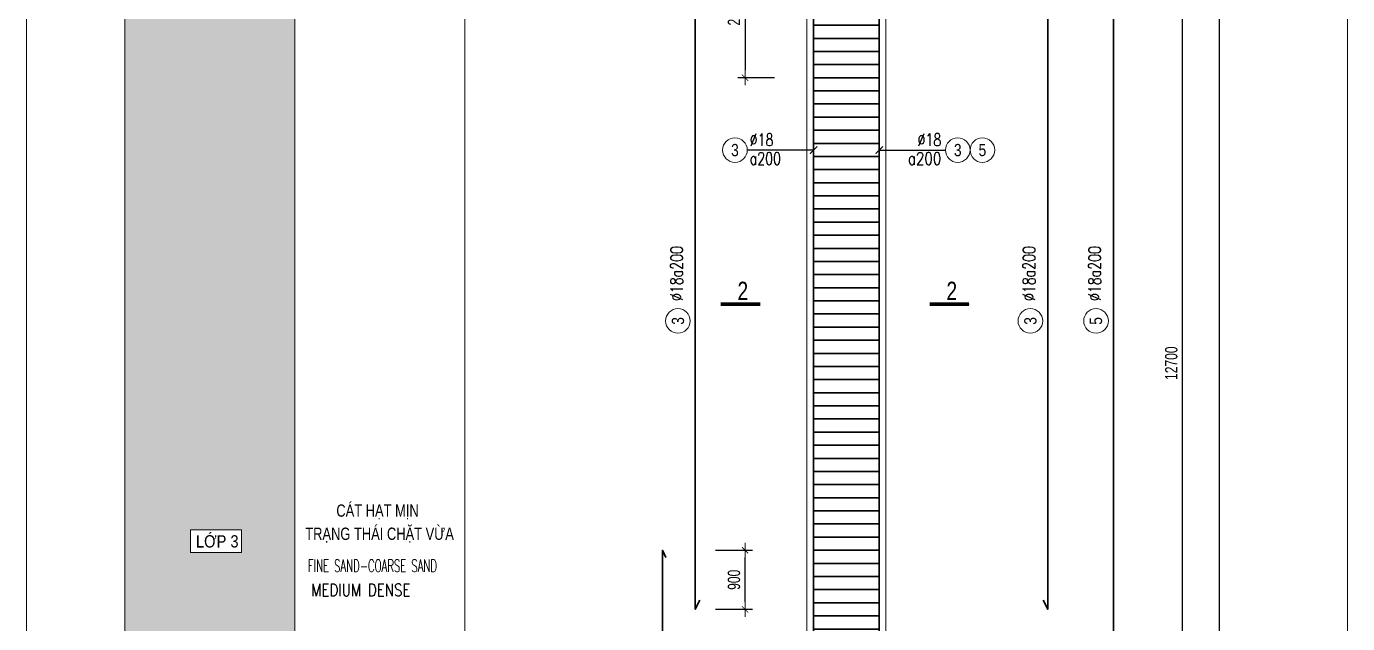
# Model space of a CAD drawing. Header units: millimetres. Extents: x -642477 to 1168880, y -27982 to 330379.
# Drawn here: x 800035 to 820156, y 77231 to 86330 of the extents above; entities that cross this region are included whole.
import ezdxf
from ezdxf.enums import TextEntityAlignment as Align

# ---------------------------------------------------------------- set-up
doc = ezdxf.new("R2010")
doc.units = ezdxf.units.MM
doc.layers.get('0').update_dxf_attribs({"lineweight": 20})
doc.layers.get('Defpoints').update_dxf_attribs({"color": 151, "lineweight": 9})
for name, color, linetype, lineweight in [('NDC_S_ANNO', 7, 'Continuous', 20), ('NDC_S_CONTINUOUS', 3, 'Continuous', 20), ('NDC_S_DIM', 1, 'Continuous', 15), ('NDC_S_HATCH MATERIAL', 8, 'Continuous', 13), ('NDC_S_REBAR', 4, 'Continuous', 35), ('NDC_S_SYMBOL', 1, 'Continuous', 15), ('NDC_S_TEXT SYMBOL', 7, 'Continuous', 20), ('NDC_S_VN TEXT', 7, 'Continuous', 20), ('NDC_S_VN TITLE', 6, 'Continuous', 35), ('rev_20200806', 1, 'Continuous', 20)]:
    doc.layers.add(name, color=color, linetype=linetype, lineweight=lineweight)
doc.layers.get('rev_20200806').off()
doc.styles.add('ARIAL', font='arial.ttf', dxfattribs={"width": 0.8})
doc.styles.add('NDC_ANNO', font='', dxfattribs={"width": 0.8})
doc.styles.add('NDC_ARIAL', font='arial.ttf', dxfattribs={"width": 0.85})
doc.styles.add('NDC_DIM', font='', dxfattribs={"width": 0.75})
doc.styles.add('NDC_EN TXT', font='romans.shx', dxfattribs={"width": 0.8})
doc.styles.get('NDC_ANNO').set_extended_font_data('Dotum')
doc.styles.get('NDC_DIM').set_extended_font_data('Dotum')
doc.dimstyles.new('NDC_dim_75', dxfattribs={"dimscale": 75, "dimtxt": 2.5, "dimasz": 1.5, "dimexe": 1.5, "dimexo": 2.5, "dimgap": 1, "dimtad": 1, "dimdec": 0, "dimzin": 0, "dimdsep": 46, "dimtxsty": 'NDC_DIM', "dimblk": 'DIMMARK', "dimcen": 0.09, "dimdle": 1.2, "dimclrd": 1, "dimclre": 1, "dimclrt": 3, "dimadec": 0, "dimazin": 0, "dimtfac": 1, "dimtdec": 0, "dimtix": 1, "dimtofl": 0, "dimtmove": 0, "dimatfit": 3, "dimfxl": 6, "dimfxlon": 1, "dimtolj": 1, "dimtzin": 0, "dimarcsym": 0})

# ---------------------------------------------------------------- blocks, each defined once
blk = doc.blocks.new('HK12')
at = {"layer": 'NDC_S_HATCH MATERIAL', "ltscale": 100}
h = blk.add_hatch(dxfattribs=at)
h.set_pattern_fill('AR-CONC', color=256, scale=4)
h.set_pattern_definition([(49.99999999999999, (178280.0632281844, 321222.2124656342), (728.738675984016, -63.75634215561234), [76.2, -838.2]), (355, (178280.0632281844, 321222.2124656342), (-140.9736856998774, 764.2273809561406), [60.96, -670.56233668]), (100.4514447, (178340.7912561843, 321216.8994516341), (587.7649883614131, 700.4710076487804), [64.76003519999998, -712.3609783999998]), (46.18420000000002, (178280.0632281844, 321425.4124656342), (1084.31616356852, -168.1693117309086), [114.2999999999997, -1257.299999999995]), (96.63555760999992, (178370.4228281843, 321411.3984656342), (949.616536206012, 989.7044983908861), [97.14009256, -1068.54243264]), (351.1841511700001, (178280.0632281844, 321425.4124656342), (949.6165362599081, 989.7044983421306), [91.43986828, -1005.83892768]), (21, (178381.6632281843, 321374.6124656342), (606.4575650765299, -409.0607927483504), [76.2, -838.2]), (326.0000000000001, (178381.6632281843, 321374.6124656342), (247.2081133905883, 736.7518644892771), [60.96, -670.56]), (71.45144499999999, (178432.2013585843, 321340.5240660342), (853.6656771148646, 327.691075543621), [64.7600352, -712.3597503999999]), (37.50000000000001, (178280.0632281844, 321222.2124656342), (12.35441300236727, 338.2201554926124), [0, -662.432, 0, -680.72, 0, -673.1]), (7.499999999999999, (178280.0632281844, 321222.2124656342), (267.278650041223, 400.722299272478), [0, -388.112, 0, -647.192, 0, -256.54]), (327.5, (178053.4952281844, 321222.2124656342), (542.3623806674856, -22.91497597069377), [0, -254, 0, -792.48, 0, -1051.56]), (317.5, (177951.8952281843, 321222.2124656342), (592.5167255440722, 101.7059641333321), [0, -330.2, 0, -526.288, 0, -746.76])])
h.paths.add_polyline_path([(4089.456360396929, -15762.7154894233), (1499.999999999534, -15762.7154894233), (1499.999999999302, -37662.71548942331), (4089.456360396463, -37662.71548942331)])
h.paths.add_polyline_path([(3277.296929632546, -25250.05442263564), (3277.296929632546, -25596.42096746637), (2498.891214473872, -25596.42096746637), (2498.891214473872, -25250.05442263564)], flags=16)
at = {"layer": 'NDC_S_CONTINUOUS'}
for p, q in [((-6.984919309616089e-10, -40177.9959513066), (0, 0)), ((1499.999999999302, -40177.99595130658), (1500, 0)), ((6678.912720793625, -40177.99595130654), (6678.912720794557, 0)), ((4089.456360396463, -40177.99595130657), (4089.456360397162, -4062.715489423485))]:
    blk.add_line(p, q, dxfattribs=at)
at = {"layer": 'NDC_S_DIM'}
blk.add_lwpolyline([(2498.891214473872, -25250.05442263564), (3277.296929632546, -25250.05442263564), (3277.296929632546, -25596.42096746637), (2498.891214473872, -25596.42096746637)], close=True, dxfattribs=at)
at = {"layer": 'NDC_S_VN TEXT'}
for s, style, width, p in [('CÁT HẠT MỊN', 'NDC_ARIAL', 0.75, (4719.94612679095, -24957.87589488032)), ('TRẠNG THÁI CHẶT VỪA', 'NDC_ARIAL', 0.75, (4246.529195789481, -25311.42252065933)), ('FINE SAND-COARSE SAND', 'NDC_EN TXT', 0.6, (4285.964630902046, -25799.76171539578)), ('MEDIUM DENSE', 'NDC_EN TXT', 0.8, (4337.997250025393, -26167.7127132329))]:
    blk.add_text(s, height=187.5, dxfattribs=dict(at, style=style, width=width)).set_placement(p, align=Align.MIDDLE_LEFT)
at = {"layer": 'NDC_S_VN TITLE', "style": 'NDC_ARIAL', "width": 0.85}
blk.add_text('LỚP 3', height=187.5, dxfattribs=at).set_placement((2906.215072500869, -25404.08117408887), align=Align.MIDDLE)
blk = doc.blocks.new('*U2856')
at = {"layer": 'NDC_S_REBAR', "ltscale": 80}
blk.add_line((-500, 0), (500, 0), dxfattribs=at)
blk = doc.blocks.new('*U2857')
at = {"layer": 'NDC_S_DIM', "color": 0, "linetype": 'ByBlock', "lineweight": -2, "transparency": 16777216}
for p in [(1.445083222993877e-12, 23600), (1.432836755002403e-12, 23400), (1.42059028701093e-12, 23200), (1.408343819019456e-12, 23000), (1.396097351027983e-12, 22800), (1.383850883036509e-12, 22600), (1.371604415045036e-12, 22400), (1.359357947053562e-12, 22200), (1.347111479062088e-12, 22000), (1.334865011070615e-12, 21800), (1.322618543079141e-12, 21600), (1.310372075087668e-12, 21400), (1.298125607096194e-12, 21200), (1.285879139104721e-12, 21000), (1.273632671113247e-12, 20800), (1.261386203121774e-12, 20600), (1.2491397351303e-12, 20400), (1.236893267138827e-12, 20200), (1.224646799147353e-12, 20000), (1.21240033115588e-12, 19800), (1.200153863164406e-12, 19600), (1.187907395172933e-12, 19400), (1.175660927181459e-12, 19200), (1.163414459189986e-12, 19000), (1.151167991198512e-12, 18800), (1.138921523207038e-12, 18600), (1.126675055215565e-12, 18400), (1.114428587224091e-12, 18200), (1.102182119232618e-12, 18000), (1.089935651241144e-12, 17800), (1.077689183249671e-12, 17600), (1.065442715258197e-12, 17400), (1.053196247266724e-12, 17200), (1.04094977927525e-12, 17000), (1.028703311283777e-12, 16800), (1.016456843292303e-12, 16600), (1.00421037530083e-12, 16400), (9.91963907309356e-13, 16200), (9.797174393178826e-13, 16000), (9.67470971326409e-13, 15800), (9.552245033349356e-13, 15600), (9.42978035343462e-13, 15400), (9.307315673519883e-13, 15200), (9.18485099360515e-13, 15000), (9.062386313690414e-13, 14800), (8.939921633775678e-13, 14600), (8.817456953860943e-13, 14400), (8.694992273946208e-13, 14200), (8.572527594031472e-13, 14000), (8.450062914116737e-13, 13800), (8.327598234202002e-13, 13600), (8.205133554287266e-13, 13400), (8.082668874372531e-13, 13200), (7.960204194457796e-13, 13000), (7.837739514543061e-13, 12800), (7.715274834628325e-13, 12600), (7.59281015471359e-13, 12400), (7.470345474798854e-13, 12200), (7.347880794884119e-13, 12000), (7.225416114969384e-13, 11800), (7.102951435054649e-13, 11600), (6.980486755139914e-13, 11400), (6.858022075225178e-13, 11200), (6.735557395310442e-13, 11000), (6.613092715395707e-13, 10800), (6.490628035480972e-13, 10600), (6.368163355566237e-13, 10400), (6.245698675651502e-13, 10200), (6.123233995736766e-13, 10000), (6.00076931582203e-13, 9800), (5.878304635907295e-13, 9600), (5.75583995599256e-13, 9400), (5.633375276077825e-13, 9200), (5.51091059616309e-13, 9000), (5.388445916248355e-13, 8800), (5.265981236333618e-13, 8600), (5.143516556418883e-13, 8400), (5.021051876504148e-13, 8200), (4.898587196589413e-13, 8000), (4.776122516674678e-13, 7800), (4.653657836759942e-13, 7600), (4.531193156845207e-13, 7400), (4.408728476930471e-13, 7200), (4.286263797015736e-13, 7000), (4.163799117101001e-13, 6800), (4.041334437186265e-13, 6600), (3.91886975727153e-13, 6400), (3.796405077356795e-13, 6200), (3.673940397442059e-13, 6000), (3.551475717527324e-13, 5800), (3.429011037612589e-13, 5600), (3.306546357697854e-13, 5400), (3.184081677783118e-13, 5200), (3.061616997868383e-13, 5000), (2.939152317953648e-13, 4800), (2.816687638038912e-13, 4600), (2.694222958124177e-13, 4400), (2.571758278209442e-13, 4200), (2.449293598294706e-13, 4000), (2.326828918379971e-13, 3800), (2.204364238465236e-13, 3600), (2.081899558550501e-13, 3400), (1.959434878635765e-13, 3200), (1.83697019872103e-13, 3000), (1.714505518806295e-13, 2800), (1.592040838891559e-13, 2600), (1.469576158976824e-13, 2400), (1.347111479062089e-13, 2200), (1.224646799147353e-13, 2000), (1.102182119232618e-13, 1800), (9.797174393178826e-14, 1600), (8.572527594031473e-14, 1400), (7.347880794884119e-14, 1200), (6.123233995736766e-14, 1000), (4.898587196589413e-14, 800), (3.673940397442059e-14, 600), (2.449293598294706e-14, 400), (1.224646799147353e-14, 200), (0, 0)]:
    blk.add_blockref('*U2856', p, dxfattribs=at)
blk = doc.blocks.new('DIMMARK')
at = {"layer": 'NDC_S_DIM', "color": 1}
blk.add_line((-1.5, 0), (1, 0), dxfattribs=at)
at = {"layer": 'NDC_S_DIM', "color": 2, "const_width": 0.1}
blk.add_lwpolyline([(-0.4242640687119285, -0.4242640687119285), (0.4242640687119285, 0.4242640687119285)], dxfattribs=at)
blk = doc.blocks.new('*D2867')
at = {"layer": 'Defpoints', "color": 0, "ltscale": 100, "transparency": 16777216}
for p in [(814235.3617356586, 99848.07378612657), (818203.3862308235, 99848.07378612657), (814235.3617356586, 74848.07378612654)]:
    blk.add_point(p, dxfattribs=at)
at = {"layer": 'NDC_S_DIM', "color": 1, "lineweight": -2, "ltscale": 100, "transparency": 16777216}
for p, q in [((817753.3862308235, 99848.07378612657), (818315.8862308235, 99848.07378612657)), ((818203.3862308235, 74960.57378612654), (818203.3862308235, 99735.57378612657)), ((817753.3862308235, 74848.07378612654), (818315.8862308235, 74848.07378612654))]:
    blk.add_line(p, q, dxfattribs=at)
at = {"layer": 'NDC_S_DIM', "color": 1, "lineweight": -2, "ltscale": 100, "transparency": 16777216, "xscale": 112.5, "yscale": 112.5, "zscale": 112.5}
for p, rotation in [((818203.3862308235, 99848.07378612657), 90), ((818203.3862308235, 74848.07378612654), 270)]:
    blk.add_blockref('DIMMARK', p, dxfattribs=dict(at, rotation=rotation))
at = {"layer": 'NDC_S_DIM', "color": 3, "ltscale": 100, "transparency": 16777216, "insert": (818034.5090259386, 87348.07378612632), "char_height": 187.5, "attachment_point": 5, "rotation": 90, "style": 'NDC_DIM'}
blk.add_mtext('\\A1;25000', dxfattribs=at)
blk = doc.blocks.new('*D2868')
at = {"layer": 'Defpoints', "color": 0, "ltscale": 100, "transparency": 16777216}
for p in [(814235.3617356586, 87548.0737861266), (817640.8862308235, 87548.0737861266), (814235.3617356586, 74848.0737861266)]:
    blk.add_point(p, dxfattribs=at)
at = {"layer": 'NDC_S_DIM', "color": 1, "lineweight": -2, "ltscale": 100, "transparency": 16777216}
for p, q in [((817190.8862308235, 87548.0737861266), (817753.3862308235, 87548.0737861266)), ((817640.8862308235, 74960.5737861266), (817640.8862308235, 87435.5737861266)), ((817190.8862308235, 74848.0737861266), (817753.3862308235, 74848.0737861266))]:
    blk.add_line(p, q, dxfattribs=at)
at = {"layer": 'NDC_S_DIM', "color": 1, "lineweight": -2, "ltscale": 100, "transparency": 16777216, "xscale": 112.5, "yscale": 112.5, "zscale": 112.5}
for p, rotation in [((817640.8862308235, 87548.0737861266), 90), ((817640.8862308235, 74848.0737861266), 270)]:
    blk.add_blockref('DIMMARK', p, dxfattribs=dict(at, rotation=rotation))
at = {"layer": 'NDC_S_DIM', "color": 3, "ltscale": 100, "transparency": 16777216, "insert": (817472.0090259386, 81198.07378612636), "char_height": 187.5, "attachment_point": 5, "rotation": 90, "style": 'NDC_DIM'}
blk.add_mtext('\\A1;12700', dxfattribs=at)
blk = doc.blocks.new('*U367')
blk.add_circle((-2.5, 0), 2.5)
at = {"layer": 'NDC_S_VN TEXT', "color": 3, "style": 'NDC_EN TXT', "width": 0.75}
for tag, p in [('DK1', (0.5, 0.8455043070534884)), ('KC1', (0.5, -2.972544307831413))]:
    blk.add_attdef(tag, p, '', height=2.5, dxfattribs=at)
at = {"layer": 'NDC_S_VN TEXT', "color": 7, "style": 'ARIAL', "width": 0.8}
blk.add_attdef('SH2', text='', height=2.5, dxfattribs=at).set_placement((-2.5, 0), align=Align.MIDDLE)
blk = doc.blocks.new('*D2873')
at = {"layer": 'Defpoints', "color": 0, "ltscale": 100, "transparency": 16777216}
for p in [(809721.8430802486, 78348.07378612654), (810980.6303122918, 78348.07378612654), (810221.8430802486, 77448.07378612654)]:
    blk.add_point(p, dxfattribs=at)
at = {"layer": 'NDC_S_DIM', "color": 1, "lineweight": -2, "ltscale": 100, "transparency": 16777216}
for p, q in [((810530.6303122918, 78348.07378612654), (811093.1303122918, 78348.07378612654)), ((810980.6303122918, 77560.57378612654), (810980.6303122918, 78235.57378612654)), ((810530.6303122918, 77448.07378612654), (811093.1303122918, 77448.07378612654))]:
    blk.add_line(p, q, dxfattribs=at)
at = {"layer": 'NDC_S_DIM', "color": 1, "lineweight": -2, "ltscale": 100, "transparency": 16777216, "xscale": 112.5, "yscale": 112.5, "zscale": 112.5}
for p, rotation in [((810980.6303122918, 78348.07378612654), 90), ((810980.6303122918, 77448.07378612654), 270)]:
    blk.add_blockref('DIMMARK', p, dxfattribs=dict(at, rotation=rotation))
at = {"layer": 'NDC_S_DIM', "color": 3, "ltscale": 100, "transparency": 16777216, "insert": (810811.7531074069, 77898.0737861263), "char_height": 187.5, "attachment_point": 5, "rotation": 90, "style": 'NDC_DIM'}
blk.add_mtext('\\A1;900', dxfattribs=at)
blk = doc.blocks.new('*U366')
blk.add_circle((2.5, 0), 2.5)
at = {"layer": 'NDC_S_VN TEXT', "color": 3, "style": 'NDC_EN TXT'}
for tag, width, p in [('DK2', 0.75, (-0.85, 0.8455043070534884)), ('KC2', 0.8, (-0.85, -2.972544307831413))]:
    blk.add_attdef(tag, text='', height=2.5, dxfattribs=dict(at, width=width)).set_placement(p, align=Align.RIGHT)
at = {"layer": 'NDC_S_VN TEXT', "color": 7, "style": 'ARIAL', "width": 0.8}
blk.add_attdef('SH3', text='', height=2.5, dxfattribs=at).set_placement((2.5, 0), align=Align.MIDDLE)
blk = doc.blocks.new('*U191')
at = {"layer": 'NDC_S_ANNO', "color": 0, "linetype": 'ByBlock', "lineweight": -2}
blk.add_line((-4.357142640116527, 0.002997111644365447), (1.000000217026004, 0.002999782974066001), dxfattribs=at)
at = {"layer": 'NDC_S_ANNO', "ltscale": 0.005, "const_width": 0.5}
blk.add_lwpolyline([(1.000000217026004, 0.002999782974066001), (-4.357142640116527, 0.002997111644365447)], dxfattribs=at)
at = {"layer": 'NDC_S_TEXT SYMBOL', "linetype": 'ByBlock', "lineweight": -2, "style": 'NDC_ANNO', "width": 0.8}
blk.add_attdef('DETAIL', text='', height=2.5, dxfattribs=at).set_placement((-0.635006858396082, 1.824862175366434), align=Align.MIDDLE_RIGHT)
blk = doc.blocks.new('*D2875')
at = {"layer": 'Defpoints', "color": 0, "ltscale": 100, "transparency": 16777216}
for p in [(811755.3864705071, 87548.07378612654), (810980.6303122906, 85548.07378612654), (811750.9832515158, 85548.07378612654)]:
    blk.add_point(p, dxfattribs=at)
at = {"layer": 'NDC_S_DIM', "color": 1, "lineweight": -2, "ltscale": 100, "transparency": 16777216}
for p, q in [((811430.6303122906, 87548.07378612654), (810868.1303122906, 87548.07378612654)), ((810980.6303122906, 87435.57378612654), (810980.6303122906, 85660.57378612654)), ((811430.6303122906, 85548.07378612654), (810868.1303122906, 85548.07378612654))]:
    blk.add_line(p, q, dxfattribs=at)
at = {"layer": 'NDC_S_DIM', "color": 1, "lineweight": -2, "ltscale": 100, "transparency": 16777216, "xscale": 112.5, "yscale": 112.5, "zscale": 112.5}
for p, rotation in [((810980.6303122906, 87548.07378612654), 90), ((810980.6303122906, 85548.07378612654), 270)]:
    blk.add_blockref('DIMMARK', p, dxfattribs=dict(at, rotation=rotation))
at = {"layer": 'NDC_S_DIM', "color": 3, "ltscale": 100, "transparency": 16777216, "insert": (810811.7531074057, 86548.0737861263), "char_height": 187.5, "attachment_point": 5, "rotation": 90, "style": 'NDC_DIM'}
blk.add_mtext('\\A1;2000', dxfattribs=at)

msp = doc.modelspace()

# ---------------------------------------------------------------- linework, layer by layer
at = {"layer": 'NDC_S_CONTINUOUS', "ltscale": 100}
msp.add_line((820156.4103809302, 103910.7892755513), (820156.4103809303, 63732.79332424475), dxfattribs=at)
msp.add_lwpolyline([(813122.8867379123, 86548.07378612651), (813122.8867379123, 74848.07378612651), (811922.8867379123, 74848.07378612651), (811922.8867379123, 99848.07378612651), (813122.8867379123, 99848.07378612651), (813122.8867379123, 94948.07378612651)], dxfattribs=at)
at = {"layer": 'NDC_S_DIM'}
for centre in [(814594.7588415969, 84445.30517134804), (809957.7038277845, 81842.47095904173), (815325.4550227445, 81842.47095904173), (816325.4550227445, 81842.47095904173)]:
    msp.add_circle(centre, 187.5, dxfattribs=at)
at = {"layer": 'NDC_S_REBAR', "ltscale": 80}
for points in [[(812047.8867379123, 75023.07378612651), (812022.8867379123, 74948.07378612651), (812022.8867379123, 99748.07378612651), (812047.8867379123, 99673.07378612651)], [(812997.8867379123, 75023.07378612651), (813022.8867379123, 74948.07378612651), (813022.8867379123, 99748.07378612651), (812997.8867379123, 99673.07378612651)], [(810290.4115693123, 77588.98580501683), (810221.8430802481, 77448.07378612651), (810221.8430802481, 89148.07378612651), (810272.5650043177, 89038.12583983957)], [(815521.0257861436, 77588.98580501683), (815589.5942752081, 77448.07378612651), (815589.5942752081, 89148.07378612651), (815538.8723511383, 89038.12583983957)], [(816521.0257861436, 75088.98580501683), (816589.5942752081, 74948.07378612651), (816589.5942752081, 86648.07378612651), (816538.8723511383, 86538.12583983957)], [(809790.4115693123, 75088.98580501683), (809721.8430802481, 74948.07378612651), (809721.8430802481, 78348.07378612651), (809772.5650043177, 78238.12583983957)]]:
    msp.add_lwpolyline(points, dxfattribs=at)

# ---------------------------------------------------------------- block references
at = {"layer": 'NDC_S_DIM', "xscale": -1, "rotation": 180}
msp.add_blockref('*U2857', (812522.8867379123, 98748.07378612651), dxfattribs=at)
at = {"layer": 'NDC_S_DIM', "ltscale": 80, "xscale": 75, "yscale": 75, "zscale": 75}
for name, p, values in [('*U367', (811013.5146342275, 84445.30517134804), {'SH2': '3', 'DK1': '%%C18', 'KC1': 'a200'}), ('*U366', (814032.2588415969, 84445.30517134804), {'SH3': '3', 'DK2': '%%C18', 'KC2': 'a200'})]:
    msp.add_blockref(name, p, dxfattribs=at).add_auto_attribs(values)
at = {"layer": 'NDC_S_SYMBOL', "xscale": 112, "yscale": 112, "zscale": 112}
for p in [(811098.286217111, 82095.07006941317), (814280.9606013704, 82095.07036860212)]:
    msp.add_blockref('*U191', p, dxfattribs=at).add_auto_attribs({'DETAIL': '2'})
at = {"layer": 'rev_20200806'}
msp.add_blockref('HK12', (800035.4003695918, 103910.7892755513), dxfattribs=at)

# ---------------------------------------------------------------- texts
at = {"layer": 'NDC_S_VN TEXT', "color": 7, "style": 'ARIAL', "width": 0.8}
msp.add_text('5', height=187.5, dxfattribs=at).set_placement((814594.7588415969, 84445.30517134804), align=Align.MIDDLE)
at = {"layer": 'NDC_S_VN TEXT', "color": 3, "style": 'NDC_EN TXT', "width": 0.75}
for p in [(810032.0764155431, 82144.86352135474), (815399.8276105031, 82144.86352135474), (816399.8276105031, 82144.86352135474)]:
    msp.add_text('%%C18a200', height=187.5, rotation=90, dxfattribs=at).set_placement(p)
at = {"layer": 'NDC_S_VN TEXT', "color": 7, "style": 'ARIAL', "width": 0.8}
for s, p in [('3', (809957.7038277845, 81842.47095904173)), ('3', (815325.4550227445, 81842.47095904173)), ('5', (816325.4550227445, 81842.47095904173))]:
    msp.add_text(s, height=187.5, rotation=90, dxfattribs=at).set_placement(p, align=Align.MIDDLE)

# ---------------------------------------------------------------- dimensions: what is measured, and where the dimension line sits
at = {"layer": 'NDC_S_DIM', "ltscale": 100}
for base, p1, p2, picture, middle in [((818203.3862308235, 99848.07378612657), (814235.3617356581, 74848.07378612651), (814235.3617356581, 99848.07378612651), '*D2867', (818034.5090259386, 87348.07378612632)), ((810980.6303122906, 85548.07378612654), (811755.3864705067, 87548.07378612651), (811750.9832515153, 85548.07378612651), '*D2875', (810811.7531074057, 86548.0737861263)), ((817640.8862308235, 87548.0737861266), (814235.3617356581, 74848.07378612657), (814235.3617356581, 87548.07378612657), '*D2868', (817472.0090259386, 81198.07378612636)), ((810980.6303122918, 78348.07378612654), (810221.8430802481, 77448.07378612651), (809721.8430802481, 78348.07378612651), '*D2873', (810811.7531074069, 77898.0737861263))]:
    dim = msp.add_linear_dim(base=base, p1=p1, p2=p2, angle=90, dimstyle='NDC_dim_75', dxfattribs=at)
    dim.commit()
    dim.dimension.update_dxf_attribs({"geometry": picture, "text_midpoint": middle})

# ---------------------------------------------------------------- leaders
at = {"layer": 'NDC_S_DIM', "ltscale": 80}
for points in [[(812022.8867379123, 84445.30517134804), (811013.5146342275, 84445.30517134804)], [(813022.8867379123, 84445.30517134804), (814032.2588415969, 84445.30517134804)]]:
    msp.add_leader(points, dimstyle='NDC_dim_75', override={"dimldrblk": 'ArchTick'}, dxfattribs=at)

doc.saveas('drawing.dxf')
